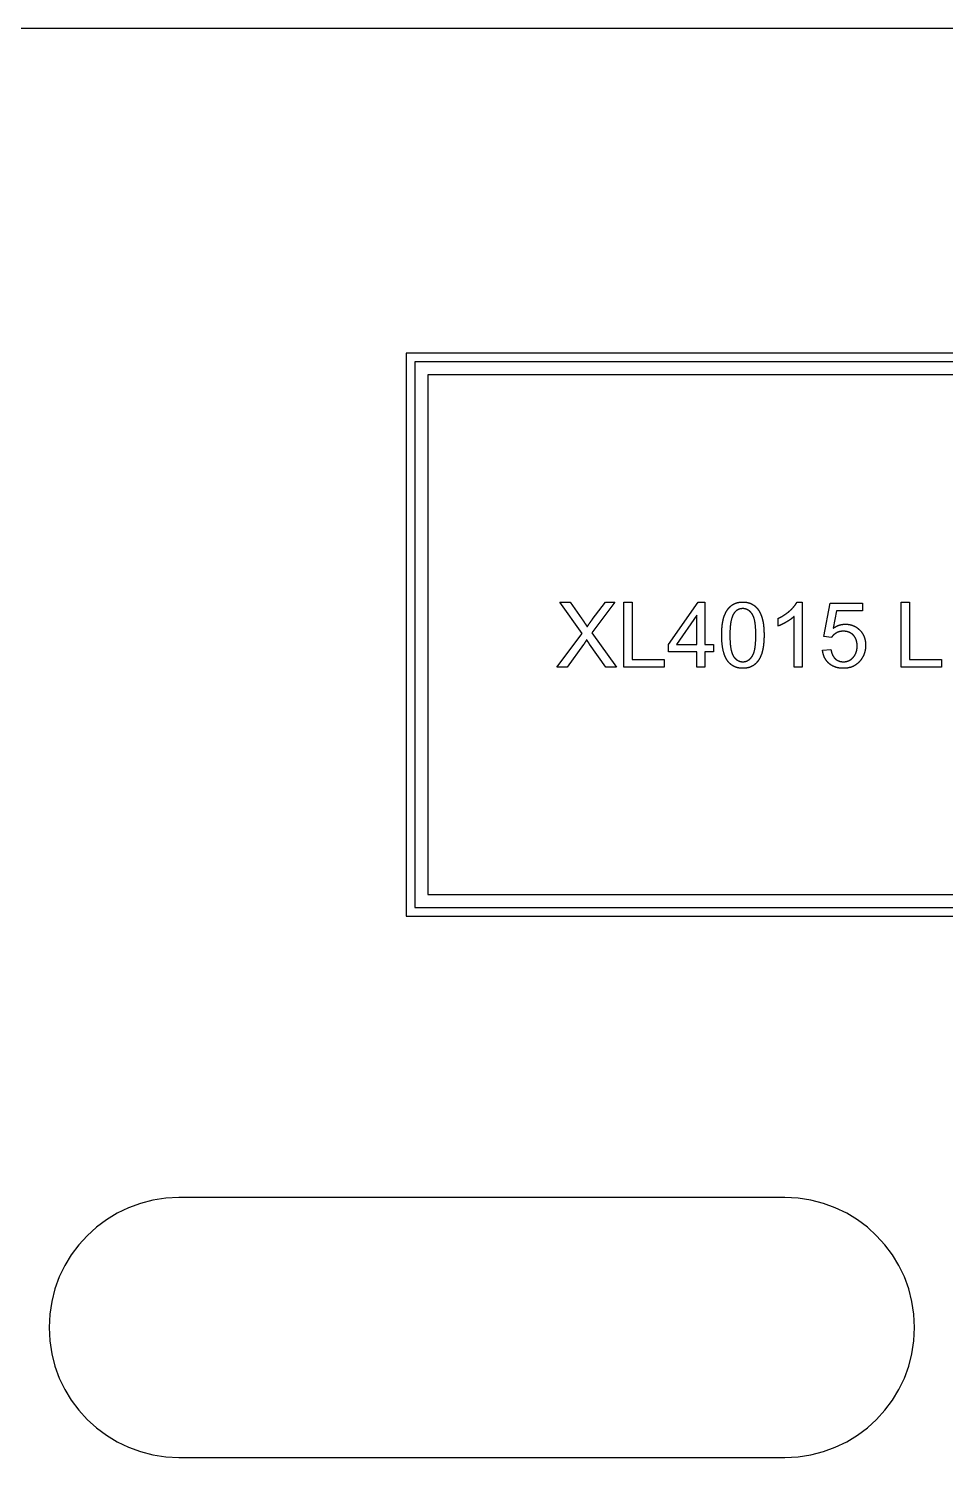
# Model space of a CAD drawing. Extents: x -140 to 139, y -60 to 60.
# Drawn here: x -10.9 to 31.4, y -6 to 60 of the extents above; entities that cross this region are included whole.
import ezdxf

# ---------------------------------------------------------------- set-up
doc = ezdxf.new("R2010")
doc.units = 0
doc.layers.add('CUT', color=1, linetype='Continuous')
doc.layers.add('ENGRAVE', color=5, linetype='Continuous')

msp = doc.modelspace()

# ---------------------------------------------------------------- linework, layer by layer
at = {"layer": 'CUT', "color": 1}
msp.add_lwpolyline([(103, 60), (-128, 60)], dxfattribs=at)
msp.add_lwpolyline([(-4, 6), (-4.613, 5.969), (-5.209, 5.878), (-5.784, 5.73), (-6.335, 5.528), (-6.86, 5.276), (-7.355, 4.975), (-7.817, 4.63), (-8.243, 4.243), (-8.63, 3.817), (-8.975, 3.355), (-9.276, 2.86), (-9.528, 2.335), (-9.73, 1.784), (-9.878, 1.209), (-9.969, 0.613), (-10, 0), (-9.969, -0.613), (-9.878, -1.209), (-9.73, -1.784), (-9.528, -2.335), (-9.276, -2.86), (-8.975, -3.355), (-8.63, -3.817), (-8.243, -4.243), (-7.817, -4.63), (-7.355, -4.975), (-6.86, -5.276), (-6.335, -5.528), (-5.784, -5.73), (-5.209, -5.878), (-4.613, -5.969), (-4, -6), (24, -6), (24.613, -5.969), (25.209, -5.878), (25.784, -5.73), (26.335, -5.528), (26.86, -5.276), (27.355, -4.975), (27.817, -4.63), (28.243, -4.243), (28.63, -3.817), (28.975, -3.355), (29.276, -2.86), (29.528, -2.335), (29.73, -1.784), (29.878, -1.209), (29.969, -0.613), (30, 0), (29.969, 0.613), (29.878, 1.209), (29.73, 1.784), (29.528, 2.335), (29.276, 2.86), (28.975, 3.355), (28.63, 3.817), (28.243, 4.243), (27.817, 4.63), (27.355, 4.975), (26.86, 5.276), (26.335, 5.528), (25.784, 5.73), (25.209, 5.878), (24.613, 5.969), (24, 6), (-4, 6)], close=True, dxfattribs=at)
at = {"layer": 'ENGRAVE', "color": 5}
for points in [[(57.5, 45), (6.5, 45), (6.5, 19), (57.5, 19), (57.5, 45)], [(57.1, 44.6), (6.9, 44.6), (6.9, 19.4), (57.1, 19.4), (57.1, 44.6)]]:
    msp.add_lwpolyline(points, close=True, dxfattribs=at)
for points in [[(56.5, 44), (7.5, 44)], [(7.5, 44), (7.5, 20)], [(14.631, 32.063), (13.608, 33.5)], [(13.608, 33.5), (14.081, 33.5)], [(14.081, 33.5), (14.625, 32.731)], [(16.139, 33.5), (15.086, 32.086)], [(15.104, 32.704), (15.708, 33.5)], [(15.708, 33.5), (16.139, 33.5)], [(16.555, 30.5), (16.555, 33.5)], [(16.555, 33.5), (16.952, 33.5)], [(16.952, 33.5), (16.952, 30.854)], [(18.632, 31.556), (20.001, 33.5)], [(20.001, 33.5), (20.302, 33.5)], [(20.302, 33.5), (20.302, 31.556)], [(21.192, 32.835), (21.196, 32.846), (21.2, 32.857), (21.204, 32.868), (21.208, 32.879), (21.212, 32.89), (21.216, 32.901), (21.22, 32.911), (21.225, 32.922), (21.229, 32.933), (21.233, 32.943), (21.238, 32.953), (21.242, 32.963), (21.247, 32.974), (21.252, 32.984), (21.256, 32.994), (21.261, 33.003), (21.266, 33.013), (21.271, 33.023), (21.276, 33.032), (21.281, 33.042), (21.286, 33.051), (21.291, 33.061), (21.296, 33.07), (21.302, 33.079), (21.307, 33.088), (21.312, 33.097), (21.318, 33.106), (21.323, 33.115), (21.329, 33.124), (21.335, 33.133), (21.341, 33.141), (21.346, 33.149), (21.351, 33.156), (21.356, 33.163), (21.361, 33.169), (21.365, 33.176), (21.37, 33.182), (21.375, 33.189), (21.38, 33.195), (21.385, 33.202), (21.39, 33.208), (21.395, 33.214), (21.4, 33.22), (21.405, 33.226), (21.411, 33.232), (21.416, 33.238), (21.421, 33.244), (21.427, 33.25), (21.432, 33.256), (21.437, 33.262), (21.443, 33.267), (21.448, 33.273), (21.454, 33.279), (21.459, 33.284), (21.465, 33.29), (21.471, 33.295), (21.476, 33.3), (21.482, 33.306), (21.488, 33.311), (21.494, 33.316), (21.5, 33.321), (21.506, 33.326), (21.511, 33.331), (21.517, 33.336)], [(21.517, 33.336), (21.524, 33.341), (21.53, 33.346), (21.536, 33.351), (21.543, 33.356), (21.549, 33.361), (21.556, 33.365), (21.562, 33.37), (21.569, 33.374), (21.575, 33.379), (21.582, 33.383), (21.589, 33.388), (21.596, 33.392), (21.602, 33.396), (21.609, 33.4), (21.616, 33.404), (21.623, 33.408), (21.63, 33.412), (21.637, 33.416), (21.644, 33.419), (21.651, 33.423), (21.659, 33.427), (21.666, 33.43), (21.673, 33.433), (21.68, 33.437), (21.688, 33.44), (21.695, 33.443), (21.703, 33.446), (21.71, 33.45), (21.717, 33.452), (21.725, 33.455), (21.732, 33.458), (21.741, 33.461), (21.749, 33.464), (21.758, 33.467), (21.768, 33.47), (21.777, 33.473), (21.787, 33.476), (21.796, 33.478), (21.805, 33.481), (21.815, 33.483), (21.824, 33.486), (21.834, 33.488), (21.844, 33.49), (21.853, 33.492), (21.863, 33.494), (21.873, 33.496), (21.883, 33.498), (21.893, 33.499), (21.903, 33.501), (21.913, 33.502), (21.923, 33.504), (21.934, 33.505), (21.944, 33.506), (21.954, 33.507), (21.965, 33.508), (21.975, 33.509), (21.986, 33.51), (21.997, 33.51), (22.007, 33.511), (22.018, 33.511), (22.029, 33.512), (22.04, 33.512), (22.051, 33.512), (22.062, 33.512)], [(22.058, 33.207), (22.05, 33.207), (22.042, 33.207), (22.035, 33.207), (22.027, 33.207), (22.019, 33.206), (22.012, 33.206), (22.004, 33.205), (21.997, 33.204), (21.989, 33.203), (21.982, 33.202), (21.975, 33.201), (21.968, 33.2), (21.96, 33.199), (21.953, 33.197), (21.946, 33.196), (21.939, 33.194), (21.932, 33.193), (21.925, 33.191), (21.918, 33.189), (21.911, 33.187), (21.905, 33.185), (21.898, 33.183), (21.891, 33.181), (21.885, 33.178), (21.878, 33.176), (21.871, 33.173), (21.865, 33.17), (21.858, 33.168), (21.852, 33.165), (21.846, 33.162), (21.839, 33.159), (21.833, 33.156), (21.827, 33.152), (21.82, 33.149), (21.814, 33.145), (21.808, 33.141), (21.801, 33.137), (21.795, 33.133), (21.789, 33.129), (21.783, 33.125), (21.777, 33.121), (21.771, 33.117), (21.765, 33.112), (21.759, 33.107), (21.753, 33.103), (21.748, 33.098), (21.742, 33.093), (21.736, 33.088), (21.731, 33.083), (21.725, 33.078), (21.719, 33.072), (21.714, 33.067), (21.709, 33.061), (21.703, 33.055), (21.698, 33.05), (21.693, 33.044), (21.687, 33.038), (21.682, 33.032), (21.677, 33.025), (21.672, 33.019), (21.667, 33.012), (21.662, 33.006), (21.657, 32.999), (21.652, 32.992)], [(22.487, 32.964), (22.482, 32.972), (22.476, 32.98), (22.47, 32.988), (22.464, 32.995), (22.458, 33.003), (22.452, 33.01), (22.446, 33.018), (22.44, 33.025), (22.434, 33.032), (22.427, 33.039), (22.421, 33.045), (22.415, 33.052), (22.408, 33.058), (22.402, 33.065), (22.396, 33.071), (22.389, 33.077), (22.382, 33.083), (22.376, 33.089), (22.369, 33.094), (22.363, 33.1), (22.356, 33.105), (22.349, 33.11), (22.342, 33.115), (22.335, 33.12), (22.328, 33.125), (22.321, 33.13), (22.314, 33.134), (22.307, 33.139), (22.3, 33.143), (22.293, 33.147), (22.285, 33.151), (22.278, 33.155), (22.272, 33.158), (22.265, 33.161), (22.259, 33.164), (22.253, 33.167), (22.246, 33.17), (22.24, 33.173), (22.233, 33.175), (22.227, 33.178), (22.22, 33.18), (22.213, 33.183), (22.207, 33.185), (22.2, 33.187), (22.193, 33.189), (22.186, 33.191), (22.179, 33.193), (22.173, 33.194), (22.166, 33.196), (22.159, 33.197), (22.152, 33.199), (22.145, 33.2), (22.138, 33.201), (22.131, 33.202), (22.123, 33.203), (22.116, 33.204), (22.109, 33.205), (22.102, 33.206), (22.095, 33.206), (22.087, 33.207), (22.08, 33.207), (22.072, 33.207), (22.065, 33.207), (22.058, 33.207)], [(22.062, 33.512), (22.07, 33.512), (22.078, 33.512), (22.086, 33.512), (22.094, 33.512), (22.102, 33.512), (22.11, 33.511), (22.118, 33.511), (22.126, 33.51), (22.134, 33.51), (22.141, 33.509), (22.149, 33.509), (22.157, 33.508), (22.165, 33.508), (22.172, 33.507), (22.18, 33.506), (22.187, 33.505), (22.195, 33.504), (22.203, 33.503), (22.21, 33.502), (22.218, 33.501), (22.225, 33.5), (22.232, 33.499), (22.24, 33.498), (22.247, 33.496), (22.254, 33.495), (22.262, 33.493), (22.269, 33.492), (22.276, 33.49), (22.283, 33.489), (22.291, 33.487), (22.298, 33.485), (22.305, 33.484), (22.311, 33.482), (22.317, 33.481), (22.323, 33.479), (22.329, 33.477), (22.334, 33.476), (22.34, 33.474), (22.346, 33.472), (22.352, 33.47), (22.358, 33.468), (22.364, 33.466), (22.37, 33.465), (22.375, 33.463), (22.381, 33.461), (22.387, 33.458), (22.392, 33.456), (22.398, 33.454), (22.404, 33.452), (22.409, 33.45), (22.415, 33.447), (22.421, 33.445), (22.426, 33.443), (22.432, 33.44), (22.437, 33.438), (22.443, 33.435), (22.448, 33.433), (22.453, 33.43), (22.459, 33.428), (22.464, 33.425), (22.469, 33.422), (22.475, 33.42), (22.48, 33.417), (22.485, 33.414)], [(22.485, 33.414), (22.491, 33.411), (22.496, 33.408), (22.502, 33.405), (22.507, 33.402), (22.513, 33.399), (22.518, 33.396), (22.523, 33.393), (22.529, 33.389), (22.534, 33.386), (22.539, 33.383), (22.544, 33.38), (22.549, 33.376), (22.555, 33.373), (22.56, 33.369), (22.565, 33.366), (22.57, 33.362), (22.575, 33.359), (22.58, 33.355), (22.585, 33.351), (22.59, 33.348), (22.595, 33.344), (22.6, 33.34), (22.604, 33.336), (22.609, 33.333), (22.614, 33.329), (22.619, 33.325), (22.624, 33.321), (22.628, 33.317), (22.633, 33.313), (22.638, 33.309), (22.642, 33.304), (22.647, 33.3), (22.652, 33.296), (22.657, 33.291), (22.661, 33.287), (22.666, 33.282), (22.671, 33.277), (22.676, 33.273), (22.68, 33.268), (22.685, 33.263), (22.689, 33.258), (22.694, 33.253), (22.699, 33.248), (22.703, 33.243), (22.708, 33.238), (22.712, 33.233), (22.716, 33.228), (22.721, 33.223), (22.725, 33.218), (22.729, 33.212), (22.734, 33.207), (22.738, 33.202), (22.742, 33.196), (22.746, 33.191), (22.75, 33.185), (22.755, 33.18), (22.759, 33.174), (22.763, 33.168), (22.767, 33.163), (22.771, 33.157), (22.775, 33.151), (22.778, 33.145), (22.782, 33.14), (22.786, 33.134)], [(22.786, 33.134), (22.789, 33.129), (22.793, 33.124), (22.796, 33.118), (22.799, 33.113), (22.802, 33.108), (22.806, 33.103), (22.809, 33.098), (22.812, 33.092), (22.815, 33.087), (22.818, 33.082), (22.821, 33.076), (22.824, 33.071), (22.827, 33.065), (22.83, 33.06), (22.833, 33.054), (22.836, 33.049), (22.839, 33.043), (22.842, 33.038), (22.845, 33.032), (22.848, 33.026), (22.851, 33.021), (22.854, 33.015), (22.857, 33.009), (22.859, 33.003), (22.862, 32.998), (22.865, 32.992), (22.868, 32.986), (22.871, 32.98), (22.873, 32.974), (22.876, 32.968), (22.879, 32.962), (22.881, 32.956), (22.885, 32.949), (22.888, 32.941), (22.891, 32.933), (22.895, 32.925), (22.898, 32.917), (22.901, 32.909), (22.904, 32.901), (22.907, 32.894), (22.91, 32.886), (22.913, 32.878), (22.916, 32.869), (22.919, 32.861), (22.922, 32.853), (22.925, 32.845), (22.928, 32.836), (22.931, 32.828), (22.934, 32.82), (22.936, 32.811), (22.939, 32.803), (22.942, 32.794), (22.945, 32.786), (22.947, 32.777), (22.95, 32.768), (22.953, 32.759), (22.955, 32.751), (22.958, 32.742), (22.96, 32.733), (22.963, 32.724), (22.965, 32.715), (22.968, 32.706), (22.97, 32.697), (22.972, 32.688)], [(23.697, 32.759), (23.707, 32.764), (23.717, 32.769), (23.727, 32.774), (23.737, 32.779), (23.747, 32.783), (23.757, 32.788), (23.767, 32.793), (23.776, 32.798), (23.786, 32.803), (23.796, 32.808), (23.806, 32.814), (23.815, 32.819), (23.825, 32.824), (23.834, 32.829), (23.844, 32.834), (23.853, 32.84), (23.863, 32.845), (23.872, 32.85), (23.882, 32.856), (23.891, 32.861), (23.9, 32.866), (23.909, 32.872), (23.919, 32.877), (23.928, 32.883), (23.937, 32.888), (23.946, 32.894), (23.955, 32.9), (23.964, 32.905), (23.973, 32.911), (23.982, 32.917), (23.991, 32.923), (23.999, 32.928), (24.008, 32.934), (24.015, 32.939), (24.023, 32.944), (24.031, 32.95), (24.039, 32.955), (24.046, 32.96), (24.054, 32.966), (24.062, 32.971), (24.07, 32.977), (24.077, 32.983), (24.085, 32.988), (24.093, 32.994), (24.1, 32.999), (24.108, 33.005), (24.115, 33.011), (24.123, 33.016), (24.13, 33.022), (24.137, 33.028), (24.145, 33.034), (24.152, 33.039), (24.159, 33.045), (24.167, 33.051), (24.174, 33.057), (24.181, 33.063), (24.188, 33.069), (24.195, 33.075), (24.202, 33.081), (24.209, 33.087), (24.216, 33.093), (24.223, 33.099), (24.23, 33.105), (24.237, 33.111)], [(24.237, 33.111), (24.245, 33.119), (24.254, 33.126), (24.262, 33.134), (24.27, 33.142), (24.278, 33.149), (24.286, 33.157), (24.294, 33.164), (24.302, 33.172), (24.31, 33.179), (24.318, 33.187), (24.325, 33.194), (24.333, 33.202), (24.34, 33.209), (24.347, 33.217), (24.354, 33.224), (24.361, 33.232), (24.368, 33.239), (24.375, 33.247), (24.382, 33.254), (24.389, 33.262), (24.396, 33.269), (24.402, 33.276), (24.409, 33.284), (24.415, 33.291), (24.421, 33.299), (24.427, 33.306), (24.433, 33.313), (24.439, 33.321), (24.446, 33.329), (24.452, 33.336), (24.457, 33.344), (24.462, 33.35), (24.467, 33.356), (24.471, 33.361), (24.474, 33.366), (24.478, 33.371), (24.481, 33.376), (24.485, 33.381), (24.489, 33.386), (24.492, 33.391), (24.496, 33.396), (24.499, 33.401), (24.503, 33.406), (24.506, 33.411), (24.509, 33.417), (24.513, 33.422), (24.516, 33.427), (24.519, 33.432), (24.522, 33.437), (24.525, 33.442), (24.529, 33.447), (24.532, 33.452), (24.535, 33.457), (24.537, 33.462), (24.54, 33.467), (24.543, 33.472), (24.546, 33.477), (24.549, 33.482), (24.552, 33.487), (24.554, 33.492), (24.557, 33.497), (24.559, 33.502), (24.562, 33.507), (24.564, 33.512)], [(24.564, 33.512), (24.802, 33.512)], [(24.802, 33.512), (24.802, 30.5)], [(25.811, 31.918), (26.101, 33.459)], [(26.101, 33.459), (27.593, 33.459)], [(26.396, 33.107), (26.234, 32.301)], [(27.593, 33.107), (26.396, 33.107)], [(27.593, 33.459), (27.593, 33.107)], [(29.373, 30.5), (29.373, 33.5)], [(29.373, 33.5), (29.77, 33.5)], [(29.77, 33.5), (29.77, 30.854)], [(14.625, 32.731), (14.632, 32.721), (14.639, 32.711), (14.646, 32.701), (14.653, 32.691), (14.659, 32.682), (14.666, 32.673), (14.673, 32.663), (14.679, 32.654), (14.685, 32.645), (14.692, 32.636), (14.698, 32.627), (14.704, 32.618), (14.71, 32.609), (14.716, 32.6), (14.722, 32.592), (14.727, 32.583), (14.733, 32.575), (14.739, 32.567), (14.744, 32.559), (14.749, 32.55), (14.755, 32.542), (14.76, 32.534), (14.765, 32.527), (14.77, 32.519), (14.775, 32.512), (14.78, 32.504), (14.785, 32.497), (14.79, 32.489), (14.795, 32.481), (14.8, 32.474), (14.804, 32.467), (14.808, 32.461), (14.811, 32.456), (14.813, 32.453), (14.815, 32.45), (14.816, 32.447), (14.818, 32.444), (14.82, 32.441), (14.822, 32.437), (14.825, 32.434), (14.827, 32.43), (14.829, 32.427), (14.831, 32.424), (14.832, 32.421), (14.834, 32.418), (14.836, 32.415), (14.838, 32.412), (14.84, 32.408), (14.842, 32.405), (14.844, 32.402), (14.845, 32.399), (14.847, 32.396), (14.849, 32.393), (14.851, 32.39), (14.852, 32.387), (14.854, 32.385), (14.856, 32.382), (14.857, 32.379), (14.859, 32.376), (14.86, 32.373), (14.862, 32.37), (14.864, 32.368), (14.865, 32.365), (14.867, 32.362)], [(14.867, 32.362), (14.87, 32.367), (14.872, 32.372), (14.875, 32.376), (14.878, 32.381), (14.881, 32.386), (14.884, 32.391), (14.887, 32.395), (14.89, 32.4), (14.893, 32.405), (14.896, 32.41), (14.899, 32.414), (14.902, 32.419), (14.905, 32.424), (14.909, 32.429), (14.912, 32.434), (14.915, 32.438), (14.918, 32.443), (14.921, 32.448), (14.924, 32.453), (14.927, 32.458), (14.931, 32.463), (14.934, 32.467), (14.937, 32.472), (14.94, 32.477), (14.944, 32.482), (14.947, 32.487), (14.95, 32.492), (14.953, 32.497), (14.957, 32.501), (14.96, 32.506), (14.963, 32.511), (14.967, 32.516), (14.971, 32.522), (14.975, 32.527), (14.979, 32.533), (14.983, 32.539), (14.987, 32.545), (14.991, 32.551), (14.995, 32.557), (14.999, 32.562), (15.003, 32.568), (15.007, 32.574), (15.012, 32.58), (15.016, 32.586), (15.02, 32.591), (15.024, 32.597), (15.028, 32.603), (15.033, 32.609), (15.037, 32.615), (15.041, 32.621), (15.046, 32.627), (15.05, 32.633), (15.054, 32.638), (15.059, 32.644), (15.063, 32.65), (15.068, 32.656), (15.072, 32.662), (15.077, 32.668), (15.081, 32.674), (15.086, 32.68), (15.09, 32.686), (15.095, 32.692), (15.099, 32.698), (15.104, 32.704)], [(19.933, 32.909), (18.994, 31.556)], [(19.933, 31.556), (19.933, 32.909)], [(21.084, 31.98), (21.084, 32), (21.084, 32.02), (21.084, 32.04), (21.084, 32.059), (21.085, 32.079), (21.085, 32.098), (21.085, 32.118), (21.086, 32.137), (21.087, 32.156), (21.087, 32.175), (21.088, 32.193), (21.089, 32.212), (21.09, 32.23), (21.091, 32.248), (21.092, 32.266), (21.094, 32.284), (21.095, 32.302), (21.096, 32.32), (21.098, 32.337), (21.099, 32.355), (21.101, 32.372), (21.103, 32.389), (21.104, 32.406), (21.106, 32.422), (21.108, 32.439), (21.11, 32.455), (21.112, 32.471), (21.114, 32.488), (21.117, 32.504), (21.119, 32.521), (21.122, 32.537), (21.124, 32.55), (21.126, 32.562), (21.127, 32.572), (21.129, 32.581), (21.131, 32.59), (21.132, 32.599), (21.134, 32.608), (21.136, 32.618), (21.138, 32.628), (21.14, 32.637), (21.142, 32.646), (21.144, 32.656), (21.146, 32.665), (21.148, 32.674), (21.15, 32.683), (21.152, 32.692), (21.154, 32.701), (21.156, 32.71), (21.158, 32.718), (21.16, 32.727), (21.163, 32.736), (21.165, 32.744), (21.167, 32.753), (21.169, 32.761), (21.172, 32.77), (21.174, 32.778), (21.177, 32.786), (21.179, 32.795), (21.182, 32.803), (21.184, 32.811), (21.187, 32.819), (21.189, 32.827), (21.192, 32.835)], [(21.652, 32.992), (21.649, 32.987), (21.645, 32.982), (21.642, 32.976), (21.638, 32.97), (21.634, 32.965), (21.631, 32.959), (21.627, 32.953), (21.624, 32.947), (21.621, 32.941), (21.617, 32.935), (21.614, 32.929), (21.611, 32.922), (21.607, 32.916), (21.604, 32.909), (21.601, 32.903), (21.598, 32.896), (21.595, 32.889), (21.592, 32.882), (21.589, 32.875), (21.586, 32.868), (21.583, 32.861), (21.58, 32.854), (21.577, 32.847), (21.574, 32.839), (21.571, 32.831), (21.568, 32.823), (21.565, 32.816), (21.563, 32.809), (21.561, 32.803), (21.559, 32.796), (21.556, 32.788), (21.552, 32.777), (21.548, 32.761), (21.543, 32.743), (21.537, 32.722), (21.531, 32.701), (21.526, 32.681), (21.521, 32.66), (21.517, 32.64), (21.513, 32.619), (21.509, 32.597), (21.505, 32.575), (21.501, 32.553), (21.497, 32.529), (21.494, 32.506), (21.491, 32.482), (21.488, 32.458), (21.485, 32.433), (21.482, 32.408), (21.479, 32.383), (21.477, 32.357), (21.475, 32.33), (21.473, 32.303), (21.471, 32.276), (21.469, 32.248), (21.468, 32.22), (21.466, 32.192), (21.465, 32.163), (21.464, 32.133), (21.464, 32.103), (21.463, 32.073), (21.463, 32.042), (21.462, 32.011), (21.462, 31.98)], [(22.661, 31.98), (22.661, 32.012), (22.661, 32.044), (22.66, 32.076), (22.66, 32.108), (22.659, 32.138), (22.658, 32.169), (22.657, 32.198), (22.656, 32.228), (22.654, 32.256), (22.653, 32.285), (22.651, 32.312), (22.649, 32.34), (22.647, 32.367), (22.644, 32.393), (22.642, 32.419), (22.639, 32.444), (22.636, 32.469), (22.633, 32.493), (22.63, 32.517), (22.627, 32.541), (22.623, 32.564), (22.62, 32.586), (22.616, 32.608), (22.612, 32.629), (22.608, 32.65), (22.603, 32.67), (22.599, 32.69), (22.594, 32.71), (22.588, 32.73), (22.583, 32.75), (22.577, 32.768), (22.573, 32.783), (22.57, 32.793), (22.568, 32.8), (22.566, 32.805), (22.564, 32.81), (22.562, 32.815), (22.559, 32.822), (22.557, 32.829), (22.554, 32.836), (22.552, 32.842), (22.549, 32.848), (22.547, 32.854), (22.544, 32.86), (22.542, 32.866), (22.539, 32.872), (22.537, 32.878), (22.534, 32.883), (22.531, 32.889), (22.528, 32.895), (22.526, 32.9), (22.523, 32.906), (22.52, 32.911), (22.517, 32.916), (22.514, 32.921), (22.512, 32.926), (22.509, 32.931), (22.506, 32.936), (22.503, 32.941), (22.5, 32.946), (22.497, 32.95), (22.494, 32.955), (22.49, 32.959), (22.487, 32.964)], [(22.972, 32.688), (22.974, 32.681), (22.976, 32.675), (22.977, 32.669), (22.979, 32.662), (22.98, 32.656), (22.982, 32.65), (22.983, 32.643), (22.985, 32.637), (22.986, 32.63), (22.987, 32.623), (22.989, 32.617), (22.99, 32.61), (22.991, 32.603), (22.993, 32.596), (22.994, 32.589), (22.995, 32.582), (22.997, 32.575), (22.998, 32.568), (22.999, 32.561), (23, 32.554), (23.002, 32.547), (23.003, 32.539), (23.004, 32.532), (23.005, 32.525), (23.006, 32.517), (23.007, 32.509), (23.009, 32.502), (23.01, 32.494), (23.011, 32.488), (23.012, 32.481), (23.013, 32.473), (23.014, 32.464), (23.015, 32.452), (23.017, 32.439), (23.018, 32.425), (23.02, 32.411), (23.021, 32.397), (23.023, 32.383), (23.024, 32.37), (23.025, 32.356), (23.026, 32.342), (23.028, 32.328), (23.029, 32.313), (23.03, 32.299), (23.031, 32.284), (23.032, 32.269), (23.033, 32.254), (23.033, 32.239), (23.034, 32.224), (23.035, 32.209), (23.036, 32.193), (23.036, 32.178), (23.037, 32.162), (23.037, 32.146), (23.038, 32.13), (23.038, 32.114), (23.039, 32.098), (23.039, 32.081), (23.039, 32.065), (23.039, 32.048), (23.04, 32.031), (23.04, 32.014), (23.04, 31.997), (23.04, 31.98)], [(23.697, 32.403), (23.697, 32.759)], [(24.084, 32.593), (24.076, 32.589), (24.068, 32.584), (24.06, 32.58), (24.053, 32.575), (24.045, 32.571), (24.038, 32.567), (24.03, 32.562), (24.023, 32.558), (24.015, 32.554), (24.008, 32.55), (24, 32.546), (23.993, 32.542), (23.985, 32.537), (23.978, 32.533), (23.971, 32.529), (23.963, 32.526), (23.956, 32.522), (23.949, 32.518), (23.941, 32.514), (23.934, 32.51), (23.927, 32.507), (23.92, 32.503), (23.913, 32.499), (23.906, 32.496), (23.899, 32.492), (23.892, 32.489), (23.885, 32.485), (23.878, 32.482), (23.87, 32.478), (23.863, 32.475), (23.856, 32.471), (23.85, 32.468), (23.844, 32.466), (23.839, 32.463), (23.835, 32.461), (23.83, 32.459), (23.825, 32.457), (23.82, 32.454), (23.815, 32.452), (23.81, 32.45), (23.805, 32.448), (23.8, 32.445), (23.796, 32.443), (23.791, 32.441), (23.786, 32.439), (23.781, 32.437), (23.776, 32.435), (23.772, 32.433), (23.767, 32.431), (23.762, 32.429), (23.757, 32.427), (23.752, 32.425), (23.748, 32.423), (23.743, 32.421), (23.738, 32.419), (23.734, 32.417), (23.729, 32.415), (23.724, 32.414), (23.72, 32.412), (23.715, 32.41), (23.711, 32.408), (23.706, 32.407), (23.701, 32.405), (23.697, 32.403)], [(24.433, 32.847), (24.43, 32.844), (24.426, 32.841), (24.423, 32.837), (24.419, 32.834), (24.416, 32.83), (24.412, 32.827), (24.408, 32.824), (24.404, 32.82), (24.401, 32.817), (24.397, 32.814), (24.393, 32.81), (24.389, 32.807), (24.385, 32.804), (24.381, 32.8), (24.378, 32.797), (24.374, 32.794), (24.37, 32.79), (24.366, 32.787), (24.361, 32.784), (24.357, 32.78), (24.353, 32.777), (24.349, 32.774), (24.345, 32.77), (24.341, 32.767), (24.336, 32.763), (24.332, 32.76), (24.328, 32.757), (24.324, 32.753), (24.32, 32.75), (24.315, 32.747), (24.311, 32.744), (24.306, 32.74), (24.301, 32.736), (24.294, 32.731), (24.288, 32.726), (24.281, 32.722), (24.275, 32.717), (24.269, 32.712), (24.262, 32.708), (24.256, 32.703), (24.249, 32.699), (24.243, 32.694), (24.236, 32.69), (24.229, 32.685), (24.222, 32.68), (24.216, 32.676), (24.209, 32.671), (24.202, 32.667), (24.195, 32.662), (24.188, 32.658), (24.181, 32.653), (24.174, 32.648), (24.166, 32.644), (24.159, 32.639), (24.152, 32.635), (24.144, 32.63), (24.137, 32.626), (24.13, 32.621), (24.122, 32.616), (24.114, 32.612), (24.107, 32.607), (24.099, 32.603), (24.091, 32.598), (24.084, 32.593)], [(24.433, 30.5), (24.433, 32.847)], [(26.234, 32.301), (26.243, 32.307), (26.252, 32.313), (26.261, 32.319), (26.27, 32.325), (26.279, 32.331), (26.288, 32.336), (26.297, 32.342), (26.306, 32.347), (26.315, 32.352), (26.324, 32.358), (26.333, 32.363), (26.342, 32.368), (26.351, 32.373), (26.36, 32.377), (26.369, 32.382), (26.378, 32.387), (26.387, 32.391), (26.396, 32.396), (26.406, 32.4), (26.415, 32.404), (26.424, 32.408), (26.433, 32.412), (26.442, 32.416), (26.452, 32.42), (26.461, 32.424), (26.47, 32.427), (26.479, 32.431), (26.489, 32.434), (26.498, 32.438), (26.507, 32.441), (26.517, 32.444), (26.526, 32.447), (26.535, 32.449), (26.543, 32.452), (26.551, 32.454), (26.56, 32.457), (26.568, 32.459), (26.576, 32.461), (26.585, 32.463), (26.594, 32.465), (26.602, 32.467), (26.611, 32.469), (26.619, 32.471), (26.628, 32.473), (26.636, 32.474), (26.645, 32.476), (26.653, 32.477), (26.662, 32.479), (26.671, 32.48), (26.679, 32.481), (26.688, 32.482), (26.697, 32.483), (26.705, 32.484), (26.714, 32.485), (26.723, 32.486), (26.731, 32.486), (26.74, 32.487), (26.749, 32.488), (26.757, 32.488), (26.766, 32.488), (26.775, 32.489), (26.784, 32.489), (26.792, 32.489), (26.801, 32.489)], [(26.801, 32.489), (26.814, 32.489), (26.826, 32.489), (26.838, 32.488), (26.85, 32.488), (26.863, 32.487), (26.875, 32.487), (26.887, 32.486), (26.899, 32.485), (26.911, 32.484), (26.922, 32.482), (26.934, 32.481), (26.946, 32.479), (26.958, 32.478), (26.969, 32.476), (26.981, 32.474), (26.992, 32.472), (27.004, 32.469), (27.015, 32.467), (27.026, 32.465), (27.037, 32.462), (27.049, 32.459), (27.06, 32.456), (27.071, 32.453), (27.082, 32.45), (27.093, 32.447), (27.103, 32.443), (27.114, 32.439), (27.125, 32.436), (27.136, 32.432), (27.146, 32.428), (27.157, 32.424), (27.167, 32.419), (27.178, 32.415), (27.188, 32.411), (27.198, 32.406), (27.208, 32.401), (27.218, 32.397), (27.228, 32.392), (27.237, 32.386), (27.247, 32.381), (27.257, 32.376), (27.267, 32.37), (27.276, 32.365), (27.286, 32.359), (27.295, 32.353), (27.305, 32.347), (27.314, 32.341), (27.323, 32.335), (27.333, 32.328), (27.342, 32.322), (27.351, 32.315), (27.36, 32.308), (27.369, 32.301), (27.378, 32.294), (27.387, 32.287), (27.396, 32.28), (27.404, 32.273), (27.413, 32.265), (27.422, 32.257), (27.43, 32.249), (27.439, 32.241), (27.447, 32.233), (27.456, 32.225), (27.464, 32.217)], [(13.471, 30.5), (14.631, 32.063)], [(14.844, 31.771), (14.84, 31.764), (14.835, 31.756), (14.831, 31.749), (14.827, 31.742), (14.822, 31.735), (14.818, 31.728), (14.814, 31.722), (14.81, 31.715), (14.806, 31.709), (14.802, 31.702), (14.798, 31.696), (14.794, 31.69), (14.79, 31.684), (14.787, 31.678), (14.783, 31.672), (14.779, 31.666), (14.776, 31.661), (14.772, 31.655), (14.769, 31.65), (14.766, 31.644), (14.762, 31.639), (14.759, 31.634), (14.756, 31.629), (14.753, 31.624), (14.75, 31.619), (14.747, 31.615), (14.744, 31.61), (14.741, 31.605), (14.737, 31.6), (14.734, 31.596), (14.732, 31.592), (14.73, 31.588), (14.728, 31.586), (14.727, 31.584), (14.726, 31.583), (14.725, 31.582), (14.725, 31.581), (14.724, 31.579), (14.723, 31.578), (14.722, 31.576), (14.721, 31.575), (14.72, 31.573), (14.719, 31.572), (14.718, 31.57), (14.717, 31.569), (14.716, 31.568), (14.715, 31.566), (14.714, 31.565), (14.713, 31.564), (14.712, 31.562), (14.711, 31.561), (14.711, 31.56), (14.71, 31.559), (14.709, 31.557), (14.708, 31.556), (14.707, 31.555), (14.706, 31.554), (14.706, 31.552), (14.705, 31.551), (14.704, 31.55), (14.703, 31.549), (14.702, 31.548), (14.702, 31.547), (14.701, 31.546)], [(14.975, 31.57), (14.973, 31.573), (14.971, 31.576), (14.97, 31.578), (14.968, 31.581), (14.966, 31.584), (14.964, 31.587), (14.962, 31.589), (14.96, 31.592), (14.958, 31.595), (14.957, 31.597), (14.955, 31.6), (14.953, 31.603), (14.951, 31.606), (14.949, 31.609), (14.947, 31.611), (14.945, 31.614), (14.943, 31.617), (14.942, 31.62), (14.94, 31.623), (14.938, 31.625), (14.936, 31.628), (14.934, 31.631), (14.932, 31.634), (14.93, 31.637), (14.928, 31.64), (14.926, 31.642), (14.924, 31.645), (14.923, 31.648), (14.921, 31.651), (14.919, 31.654), (14.917, 31.657), (14.915, 31.66), (14.913, 31.663), (14.911, 31.666), (14.908, 31.67), (14.906, 31.673), (14.904, 31.677), (14.902, 31.68), (14.9, 31.683), (14.897, 31.687), (14.895, 31.69), (14.893, 31.693), (14.891, 31.697), (14.889, 31.7), (14.886, 31.704), (14.884, 31.707), (14.882, 31.711), (14.88, 31.714), (14.878, 31.718), (14.875, 31.721), (14.873, 31.725), (14.871, 31.728), (14.869, 31.732), (14.867, 31.735), (14.864, 31.739), (14.862, 31.742), (14.86, 31.746), (14.858, 31.749), (14.855, 31.753), (14.853, 31.756), (14.851, 31.76), (14.849, 31.764), (14.846, 31.767), (14.844, 31.771)], [(15.086, 32.086), (16.221, 30.5)], [(21.38, 30.76), (21.374, 30.768), (21.367, 30.777), (21.361, 30.786), (21.354, 30.795), (21.348, 30.804), (21.341, 30.813), (21.335, 30.822), (21.329, 30.831), (21.323, 30.841), (21.317, 30.85), (21.311, 30.86), (21.305, 30.87), (21.3, 30.88), (21.294, 30.89), (21.288, 30.9), (21.283, 30.91), (21.277, 30.921), (21.272, 30.932), (21.267, 30.942), (21.261, 30.953), (21.256, 30.964), (21.251, 30.975), (21.246, 30.986), (21.241, 30.997), (21.236, 31.009), (21.231, 31.021), (21.227, 31.033), (21.222, 31.044), (21.218, 31.054), (21.214, 31.064), (21.21, 31.077), (21.205, 31.092), (21.198, 31.111), (21.191, 31.133), (21.184, 31.157), (21.176, 31.182), (21.169, 31.206), (21.163, 31.23), (21.157, 31.254), (21.152, 31.278), (21.146, 31.302), (21.141, 31.328), (21.136, 31.354), (21.131, 31.38), (21.126, 31.406), (21.122, 31.433), (21.118, 31.46), (21.114, 31.488), (21.11, 31.516), (21.107, 31.544), (21.104, 31.573), (21.101, 31.602), (21.098, 31.631), (21.095, 31.661), (21.093, 31.691), (21.091, 31.722), (21.089, 31.752), (21.088, 31.784), (21.086, 31.815), (21.085, 31.848), (21.085, 31.88), (21.084, 31.913), (21.084, 31.946), (21.084, 31.98)], [(21.462, 31.98), (21.462, 31.947), (21.463, 31.915), (21.463, 31.883), (21.464, 31.852), (21.464, 31.821), (21.465, 31.791), (21.466, 31.762), (21.468, 31.732), (21.469, 31.704), (21.471, 31.675), (21.472, 31.648), (21.474, 31.62), (21.476, 31.594), (21.479, 31.567), (21.481, 31.542), (21.484, 31.516), (21.487, 31.492), (21.49, 31.467), (21.493, 31.444), (21.496, 31.42), (21.5, 31.397), (21.503, 31.375), (21.507, 31.353), (21.511, 31.332), (21.515, 31.311), (21.519, 31.291), (21.524, 31.271), (21.529, 31.251), (21.534, 31.23), (21.54, 31.21), (21.545, 31.193), (21.549, 31.178), (21.552, 31.168), (21.555, 31.161), (21.556, 31.156), (21.558, 31.151), (21.56, 31.145), (21.563, 31.138), (21.565, 31.132), (21.568, 31.125), (21.57, 31.118), (21.573, 31.112), (21.575, 31.106), (21.578, 31.1), (21.58, 31.094), (21.583, 31.088), (21.585, 31.082), (21.588, 31.076), (21.591, 31.071), (21.593, 31.065), (21.596, 31.06), (21.599, 31.054), (21.602, 31.049), (21.604, 31.044), (21.607, 31.038), (21.61, 31.033), (21.613, 31.028), (21.616, 31.023), (21.619, 31.018), (21.622, 31.014), (21.625, 31.009), (21.628, 31.004), (21.631, 31), (21.634, 30.995)], [(22.487, 30.997), (22.49, 31.002), (22.494, 31.006), (22.497, 31.011), (22.5, 31.016), (22.503, 31.021), (22.506, 31.025), (22.509, 31.03), (22.512, 31.035), (22.515, 31.041), (22.517, 31.046), (22.52, 31.051), (22.523, 31.056), (22.526, 31.062), (22.529, 31.067), (22.531, 31.073), (22.534, 31.079), (22.537, 31.085), (22.54, 31.091), (22.542, 31.096), (22.545, 31.102), (22.547, 31.108), (22.55, 31.114), (22.552, 31.121), (22.555, 31.127), (22.557, 31.134), (22.56, 31.141), (22.562, 31.148), (22.564, 31.154), (22.566, 31.158), (22.568, 31.164), (22.57, 31.171), (22.574, 31.181), (22.578, 31.195), (22.583, 31.213), (22.589, 31.233), (22.594, 31.254), (22.599, 31.274), (22.604, 31.294), (22.608, 31.314), (22.612, 31.334), (22.616, 31.355), (22.62, 31.377), (22.624, 31.4), (22.627, 31.422), (22.63, 31.446), (22.634, 31.47), (22.637, 31.494), (22.639, 31.518), (22.642, 31.544), (22.645, 31.569), (22.647, 31.595), (22.649, 31.622), (22.651, 31.649), (22.653, 31.677), (22.654, 31.705), (22.656, 31.733), (22.657, 31.762), (22.658, 31.792), (22.659, 31.822), (22.66, 31.853), (22.66, 31.884), (22.661, 31.915), (22.661, 31.947), (22.661, 31.98)], [(23.04, 31.98), (23.04, 31.96), (23.04, 31.94), (23.04, 31.92), (23.039, 31.901), (23.039, 31.881), (23.039, 31.862), (23.038, 31.843), (23.037, 31.824), (23.037, 31.805), (23.036, 31.787), (23.035, 31.768), (23.034, 31.75), (23.033, 31.732), (23.032, 31.714), (23.031, 31.696), (23.03, 31.678), (23.029, 31.661), (23.027, 31.643), (23.026, 31.626), (23.024, 31.609), (23.023, 31.591), (23.021, 31.575), (23.019, 31.558), (23.017, 31.541), (23.016, 31.525), (23.014, 31.509), (23.012, 31.493), (23.009, 31.476), (23.007, 31.46), (23.005, 31.443), (23.002, 31.428), (23, 31.414), (22.998, 31.402), (22.996, 31.392), (22.995, 31.383), (22.993, 31.374), (22.992, 31.365), (22.99, 31.356), (22.988, 31.346), (22.986, 31.336), (22.984, 31.326), (22.982, 31.317), (22.98, 31.308), (22.978, 31.299), (22.976, 31.289), (22.974, 31.28), (22.972, 31.271), (22.97, 31.262), (22.968, 31.253), (22.966, 31.244), (22.963, 31.235), (22.961, 31.227), (22.959, 31.218), (22.956, 31.209), (22.954, 31.201), (22.952, 31.192), (22.949, 31.184), (22.947, 31.175), (22.944, 31.167), (22.942, 31.159), (22.939, 31.151), (22.937, 31.142), (22.934, 31.134), (22.931, 31.126)], [(26.157, 31.873), (25.811, 31.918)], [(26.382, 32.082), (26.377, 32.079), (26.372, 32.077), (26.368, 32.074), (26.363, 32.071), (26.359, 32.069), (26.354, 32.066), (26.35, 32.063), (26.346, 32.06), (26.341, 32.058), (26.337, 32.055), (26.333, 32.052), (26.328, 32.049), (26.324, 32.046), (26.32, 32.043), (26.316, 32.04), (26.312, 32.037), (26.307, 32.034), (26.303, 32.031), (26.299, 32.028), (26.295, 32.025), (26.291, 32.022), (26.287, 32.019), (26.284, 32.016), (26.28, 32.012), (26.276, 32.009), (26.272, 32.006), (26.268, 32.003), (26.264, 31.999), (26.261, 31.996), (26.257, 31.993), (26.253, 31.989), (26.25, 31.986), (26.246, 31.983), (26.243, 31.98), (26.24, 31.976), (26.237, 31.973), (26.233, 31.97), (26.23, 31.967), (26.227, 31.963), (26.224, 31.96), (26.221, 31.957), (26.218, 31.953), (26.214, 31.95), (26.211, 31.946), (26.208, 31.943), (26.205, 31.939), (26.203, 31.936), (26.2, 31.932), (26.197, 31.929), (26.194, 31.925), (26.191, 31.922), (26.188, 31.918), (26.185, 31.915), (26.183, 31.911), (26.18, 31.907), (26.177, 31.903), (26.174, 31.9), (26.172, 31.896), (26.169, 31.892), (26.167, 31.888), (26.164, 31.885), (26.162, 31.881), (26.159, 31.877), (26.157, 31.873)], [(26.703, 32.164), (26.697, 32.164), (26.691, 32.164), (26.686, 32.164), (26.68, 32.163), (26.674, 32.163), (26.669, 32.163), (26.663, 32.163), (26.657, 32.162), (26.652, 32.162), (26.646, 32.162), (26.641, 32.161), (26.635, 32.161), (26.629, 32.16), (26.624, 32.159), (26.618, 32.159), (26.613, 32.158), (26.607, 32.157), (26.602, 32.157), (26.597, 32.156), (26.591, 32.155), (26.586, 32.154), (26.58, 32.153), (26.575, 32.152), (26.57, 32.151), (26.564, 32.15), (26.559, 32.149), (26.554, 32.148), (26.548, 32.147), (26.543, 32.146), (26.538, 32.144), (26.533, 32.143), (26.527, 32.142), (26.523, 32.14), (26.518, 32.139), (26.513, 32.138), (26.508, 32.136), (26.504, 32.135), (26.499, 32.133), (26.494, 32.132), (26.49, 32.13), (26.485, 32.129), (26.48, 32.127), (26.476, 32.125), (26.471, 32.124), (26.466, 32.122), (26.462, 32.12), (26.457, 32.118), (26.453, 32.116), (26.448, 32.115), (26.443, 32.113), (26.439, 32.111), (26.434, 32.109), (26.43, 32.107), (26.425, 32.105), (26.421, 32.103), (26.417, 32.1), (26.412, 32.098), (26.408, 32.096), (26.403, 32.094), (26.399, 32.091), (26.395, 32.089), (26.39, 32.087), (26.386, 32.084), (26.382, 32.082)], [(27.165, 31.982), (27.16, 31.987), (27.155, 31.992), (27.15, 31.997), (27.144, 32.002), (27.139, 32.007), (27.134, 32.012), (27.128, 32.017), (27.123, 32.022), (27.117, 32.026), (27.111, 32.031), (27.106, 32.036), (27.1, 32.04), (27.094, 32.044), (27.089, 32.049), (27.083, 32.053), (27.077, 32.057), (27.071, 32.061), (27.065, 32.065), (27.059, 32.069), (27.053, 32.073), (27.047, 32.076), (27.04, 32.08), (27.034, 32.084), (27.028, 32.087), (27.021, 32.091), (27.015, 32.094), (27.009, 32.097), (27.002, 32.1), (26.996, 32.103), (26.989, 32.106), (26.983, 32.109), (26.976, 32.112), (26.969, 32.115), (26.961, 32.118), (26.953, 32.122), (26.945, 32.124), (26.937, 32.127), (26.929, 32.13), (26.921, 32.132), (26.914, 32.135), (26.905, 32.137), (26.897, 32.139), (26.889, 32.142), (26.881, 32.144), (26.873, 32.146), (26.864, 32.147), (26.856, 32.149), (26.847, 32.151), (26.839, 32.152), (26.83, 32.154), (26.821, 32.155), (26.813, 32.156), (26.804, 32.158), (26.795, 32.159), (26.786, 32.16), (26.777, 32.161), (26.768, 32.161), (26.759, 32.162), (26.75, 32.162), (26.74, 32.163), (26.731, 32.163), (26.722, 32.163), (26.712, 32.164), (26.703, 32.164)], [(27.343, 31.484), (27.343, 31.495), (27.343, 31.506), (27.343, 31.517), (27.343, 31.527), (27.342, 31.538), (27.342, 31.548), (27.341, 31.559), (27.34, 31.569), (27.339, 31.579), (27.338, 31.589), (27.337, 31.599), (27.336, 31.609), (27.334, 31.619), (27.333, 31.629), (27.331, 31.639), (27.33, 31.648), (27.328, 31.658), (27.326, 31.668), (27.324, 31.677), (27.322, 31.686), (27.32, 31.696), (27.318, 31.705), (27.315, 31.714), (27.313, 31.723), (27.31, 31.732), (27.308, 31.741), (27.305, 31.749), (27.302, 31.758), (27.299, 31.767), (27.295, 31.776), (27.292, 31.784), (27.289, 31.792), (27.286, 31.799), (27.283, 31.806), (27.28, 31.812), (27.277, 31.819), (27.274, 31.825), (27.271, 31.832), (27.268, 31.838), (27.265, 31.845), (27.261, 31.851), (27.258, 31.857), (27.255, 31.863), (27.251, 31.869), (27.247, 31.876), (27.244, 31.882), (27.24, 31.888), (27.236, 31.894), (27.232, 31.899), (27.228, 31.905), (27.224, 31.911), (27.22, 31.917), (27.216, 31.922), (27.212, 31.928), (27.207, 31.934), (27.203, 31.939), (27.199, 31.945), (27.194, 31.95), (27.189, 31.956), (27.185, 31.961), (27.18, 31.966), (27.175, 31.971), (27.17, 31.976), (27.165, 31.982)], [(27.464, 32.217), (27.472, 32.209), (27.48, 32.201), (27.488, 32.192), (27.495, 32.184), (27.503, 32.176), (27.51, 32.167), (27.517, 32.159), (27.524, 32.15), (27.531, 32.142), (27.538, 32.133), (27.545, 32.124), (27.551, 32.116), (27.558, 32.107), (27.564, 32.098), (27.571, 32.089), (27.577, 32.08), (27.583, 32.07), (27.589, 32.061), (27.595, 32.052), (27.6, 32.043), (27.606, 32.033), (27.611, 32.024), (27.617, 32.014), (27.622, 32.004), (27.627, 31.995), (27.632, 31.985), (27.637, 31.975), (27.641, 31.965), (27.646, 31.955), (27.65, 31.946), (27.655, 31.935), (27.659, 31.925), (27.664, 31.914), (27.668, 31.902), (27.673, 31.89), (27.677, 31.879), (27.681, 31.867), (27.685, 31.855), (27.688, 31.843), (27.692, 31.831), (27.696, 31.819), (27.699, 31.807), (27.702, 31.794), (27.705, 31.782), (27.708, 31.77), (27.711, 31.757), (27.713, 31.744), (27.716, 31.732), (27.718, 31.719), (27.72, 31.706), (27.722, 31.693), (27.724, 31.68), (27.725, 31.667), (27.727, 31.654), (27.728, 31.64), (27.73, 31.627), (27.731, 31.614), (27.732, 31.6), (27.733, 31.586), (27.733, 31.573), (27.734, 31.559), (27.734, 31.545), (27.734, 31.531), (27.734, 31.517)], [(14.701, 31.546), (13.948, 30.5)], [(15.73, 30.5), (14.975, 31.57)], [(18.632, 31.218), (18.632, 31.556)], [(19.933, 31.218), (18.632, 31.218)], [(18.994, 31.556), (19.933, 31.556)], [(19.933, 30.5), (19.933, 31.218)], [(20.302, 31.556), (20.707, 31.556)], [(20.707, 31.218), (20.302, 31.218)], [(20.302, 31.218), (20.302, 30.5)], [(20.707, 31.556), (20.707, 31.218)], [(22.931, 31.126), (22.928, 31.115), (22.924, 31.104), (22.92, 31.093), (22.916, 31.083), (22.912, 31.072), (22.908, 31.061), (22.904, 31.051), (22.9, 31.04), (22.895, 31.03), (22.891, 31.02), (22.887, 31.009), (22.882, 30.999), (22.878, 30.989), (22.873, 30.979), (22.868, 30.97), (22.864, 30.96), (22.859, 30.95), (22.854, 30.94), (22.849, 30.931), (22.844, 30.922), (22.839, 30.912), (22.834, 30.903), (22.829, 30.894), (22.824, 30.885), (22.819, 30.876), (22.813, 30.867), (22.808, 30.858), (22.802, 30.849), (22.797, 30.84), (22.791, 30.832), (22.785, 30.823), (22.78, 30.815), (22.775, 30.808), (22.77, 30.801), (22.765, 30.795), (22.761, 30.788), (22.756, 30.782), (22.751, 30.775), (22.746, 30.769), (22.741, 30.762), (22.735, 30.756), (22.73, 30.749), (22.725, 30.743), (22.72, 30.737), (22.715, 30.731), (22.709, 30.725), (22.704, 30.719), (22.698, 30.713), (22.693, 30.707), (22.688, 30.701), (22.682, 30.695), (22.676, 30.689), (22.671, 30.684), (22.665, 30.678), (22.659, 30.672), (22.654, 30.667), (22.648, 30.661), (22.642, 30.656), (22.636, 30.651), (22.63, 30.645), (22.624, 30.64), (22.618, 30.635), (22.612, 30.63), (22.606, 30.625)], [(25.745, 31.286), (26.132, 31.319)], [(26.04, 30.678), (26.032, 30.685), (26.025, 30.692), (26.017, 30.699), (26.01, 30.706), (26.003, 30.713), (25.996, 30.72), (25.989, 30.727), (25.982, 30.735), (25.975, 30.742), (25.968, 30.749), (25.962, 30.757), (25.955, 30.765), (25.949, 30.772), (25.942, 30.78), (25.936, 30.788), (25.93, 30.795), (25.924, 30.803), (25.918, 30.811), (25.912, 30.819), (25.906, 30.827), (25.9, 30.836), (25.895, 30.844), (25.889, 30.852), (25.884, 30.861), (25.879, 30.869), (25.874, 30.878), (25.869, 30.886), (25.864, 30.895), (25.859, 30.903), (25.854, 30.912), (25.849, 30.921), (25.845, 30.93), (25.84, 30.939), (25.835, 30.949), (25.83, 30.96), (25.826, 30.97), (25.821, 30.98), (25.817, 30.99), (25.812, 31.001), (25.808, 31.011), (25.804, 31.022), (25.801, 31.032), (25.797, 31.043), (25.793, 31.054), (25.79, 31.065), (25.786, 31.075), (25.783, 31.086), (25.78, 31.098), (25.777, 31.109), (25.774, 31.12), (25.771, 31.131), (25.768, 31.143), (25.766, 31.154), (25.763, 31.166), (25.761, 31.177), (25.759, 31.189), (25.757, 31.201), (25.755, 31.213), (25.753, 31.225), (25.751, 31.237), (25.749, 31.249), (25.748, 31.261), (25.747, 31.274), (25.745, 31.286)], [(26.132, 31.319), (26.134, 31.309), (26.135, 31.299), (26.137, 31.289), (26.139, 31.279), (26.141, 31.269), (26.143, 31.259), (26.145, 31.25), (26.147, 31.24), (26.149, 31.231), (26.151, 31.222), (26.153, 31.212), (26.156, 31.203), (26.158, 31.194), (26.161, 31.185), (26.163, 31.177), (26.166, 31.168), (26.169, 31.159), (26.172, 31.151), (26.174, 31.142), (26.177, 31.134), (26.18, 31.125), (26.184, 31.117), (26.187, 31.109), (26.19, 31.101), (26.193, 31.093), (26.197, 31.085), (26.2, 31.078), (26.204, 31.07), (26.207, 31.062), (26.211, 31.054), (26.215, 31.047), (26.219, 31.04), (26.222, 31.034), (26.225, 31.029), (26.227, 31.024), (26.23, 31.019), (26.233, 31.014), (26.236, 31.009), (26.24, 31.004), (26.243, 30.998), (26.246, 30.993), (26.249, 30.989), (26.252, 30.984), (26.256, 30.979), (26.259, 30.974), (26.263, 30.969), (26.266, 30.965), (26.269, 30.96), (26.273, 30.956), (26.277, 30.951), (26.28, 30.947), (26.284, 30.942), (26.287, 30.938), (26.291, 30.933), (26.295, 30.929), (26.299, 30.925), (26.303, 30.921), (26.306, 30.917), (26.31, 30.913), (26.314, 30.909), (26.318, 30.905), (26.322, 30.901), (26.326, 30.897), (26.33, 30.893)], [(27.159, 30.952), (27.164, 30.958), (27.169, 30.964), (27.174, 30.969), (27.179, 30.975), (27.184, 30.981), (27.189, 30.987), (27.194, 30.993), (27.198, 30.999), (27.203, 31.005), (27.208, 31.011), (27.212, 31.018), (27.216, 31.024), (27.221, 31.03), (27.225, 31.036), (27.229, 31.043), (27.233, 31.049), (27.237, 31.056), (27.241, 31.062), (27.245, 31.069), (27.248, 31.076), (27.252, 31.082), (27.256, 31.089), (27.259, 31.096), (27.263, 31.103), (27.266, 31.11), (27.27, 31.117), (27.273, 31.124), (27.276, 31.131), (27.279, 31.138), (27.282, 31.145), (27.285, 31.152), (27.288, 31.16), (27.291, 31.168), (27.294, 31.177), (27.298, 31.187), (27.301, 31.196), (27.304, 31.205), (27.307, 31.215), (27.31, 31.224), (27.312, 31.233), (27.315, 31.243), (27.317, 31.253), (27.32, 31.262), (27.322, 31.272), (27.324, 31.282), (27.326, 31.292), (27.328, 31.302), (27.33, 31.312), (27.331, 31.322), (27.333, 31.333), (27.334, 31.343), (27.336, 31.353), (27.337, 31.364), (27.338, 31.374), (27.339, 31.385), (27.34, 31.396), (27.341, 31.407), (27.342, 31.417), (27.342, 31.428), (27.343, 31.439), (27.343, 31.451), (27.343, 31.462), (27.343, 31.473), (27.343, 31.484)], [(27.734, 31.517), (27.734, 31.504), (27.734, 31.491), (27.734, 31.478), (27.733, 31.465), (27.733, 31.452), (27.732, 31.439), (27.731, 31.426), (27.73, 31.414), (27.729, 31.401), (27.728, 31.388), (27.727, 31.376), (27.725, 31.363), (27.724, 31.351), (27.722, 31.338), (27.72, 31.326), (27.718, 31.314), (27.716, 31.302), (27.714, 31.289), (27.712, 31.277), (27.709, 31.265), (27.707, 31.253), (27.704, 31.241), (27.701, 31.229), (27.699, 31.218), (27.696, 31.206), (27.692, 31.194), (27.689, 31.183), (27.686, 31.171), (27.682, 31.159), (27.678, 31.148), (27.675, 31.136), (27.671, 31.125), (27.667, 31.115), (27.663, 31.104), (27.659, 31.094), (27.655, 31.083), (27.651, 31.073), (27.647, 31.063), (27.642, 31.053), (27.638, 31.042), (27.633, 31.032), (27.628, 31.022), (27.623, 31.012), (27.619, 31.002), (27.614, 30.992), (27.608, 30.982), (27.603, 30.973), (27.598, 30.963), (27.592, 30.953), (27.587, 30.943), (27.581, 30.934), (27.575, 30.924), (27.569, 30.915), (27.563, 30.905), (27.557, 30.896), (27.551, 30.886), (27.544, 30.877), (27.538, 30.868), (27.531, 30.858), (27.525, 30.849), (27.518, 30.84), (27.511, 30.831), (27.504, 30.822), (27.497, 30.813)], [(13.948, 30.5), (13.471, 30.5)], [(16.221, 30.5), (15.73, 30.5)], [(18.429, 30.5), (16.555, 30.5)], [(16.952, 30.854), (18.429, 30.854)], [(18.429, 30.854), (18.429, 30.5)], [(20.302, 30.5), (19.933, 30.5)], [(22.062, 30.449), (22.048, 30.449), (22.034, 30.449), (22.02, 30.45), (22.006, 30.45), (21.992, 30.451), (21.979, 30.452), (21.965, 30.453), (21.952, 30.454), (21.938, 30.456), (21.925, 30.457), (21.912, 30.459), (21.899, 30.461), (21.886, 30.463), (21.873, 30.465), (21.861, 30.467), (21.848, 30.47), (21.836, 30.473), (21.823, 30.476), (21.811, 30.479), (21.799, 30.482), (21.786, 30.485), (21.774, 30.489), (21.762, 30.493), (21.751, 30.496), (21.739, 30.501), (21.727, 30.505), (21.716, 30.509), (21.704, 30.514), (21.693, 30.518), (21.682, 30.523), (21.67, 30.528), (21.66, 30.534), (21.649, 30.539), (21.639, 30.544), (21.63, 30.549), (21.62, 30.554), (21.61, 30.559), (21.601, 30.565), (21.591, 30.571), (21.582, 30.577), (21.572, 30.583), (21.563, 30.589), (21.554, 30.595), (21.545, 30.602), (21.536, 30.608), (21.527, 30.615), (21.518, 30.622), (21.509, 30.629), (21.501, 30.636), (21.492, 30.643), (21.484, 30.651), (21.475, 30.658), (21.467, 30.666), (21.458, 30.674), (21.45, 30.682), (21.442, 30.69), (21.434, 30.698), (21.426, 30.707), (21.418, 30.715), (21.411, 30.724), (21.403, 30.733), (21.395, 30.742), (21.388, 30.751), (21.38, 30.76)], [(21.634, 30.995), (21.64, 30.987), (21.646, 30.979), (21.652, 30.971), (21.658, 30.963), (21.664, 30.956), (21.67, 30.948), (21.676, 30.941), (21.683, 30.934), (21.689, 30.927), (21.695, 30.92), (21.702, 30.913), (21.708, 30.906), (21.714, 30.9), (21.721, 30.894), (21.727, 30.887), (21.734, 30.881), (21.741, 30.875), (21.747, 30.87), (21.754, 30.864), (21.761, 30.858), (21.768, 30.853), (21.775, 30.848), (21.781, 30.843), (21.788, 30.838), (21.795, 30.833), (21.802, 30.828), (21.809, 30.824), (21.817, 30.819), (21.824, 30.815), (21.831, 30.811), (21.839, 30.807), (21.846, 30.803), (21.852, 30.8), (21.859, 30.797), (21.865, 30.794), (21.871, 30.791), (21.877, 30.788), (21.884, 30.786), (21.89, 30.783), (21.897, 30.781), (21.903, 30.778), (21.91, 30.776), (21.916, 30.774), (21.923, 30.772), (21.929, 30.77), (21.936, 30.768), (21.943, 30.766), (21.949, 30.765), (21.956, 30.763), (21.963, 30.762), (21.97, 30.76), (21.977, 30.759), (21.984, 30.758), (21.991, 30.757), (21.998, 30.756), (22.005, 30.755), (22.012, 30.754), (22.019, 30.753), (22.026, 30.753), (22.033, 30.753), (22.04, 30.752), (22.047, 30.752), (22.054, 30.752), (22.062, 30.752)], [(22.062, 30.752), (22.069, 30.752), (22.076, 30.752), (22.083, 30.752), (22.091, 30.753), (22.098, 30.753), (22.105, 30.754), (22.112, 30.754), (22.119, 30.755), (22.126, 30.756), (22.133, 30.757), (22.14, 30.758), (22.147, 30.759), (22.153, 30.76), (22.16, 30.762), (22.167, 30.763), (22.174, 30.765), (22.18, 30.766), (22.187, 30.768), (22.194, 30.77), (22.2, 30.772), (22.207, 30.774), (22.214, 30.776), (22.22, 30.778), (22.227, 30.781), (22.233, 30.783), (22.24, 30.786), (22.246, 30.789), (22.252, 30.791), (22.258, 30.794), (22.264, 30.797), (22.271, 30.8), (22.277, 30.803), (22.284, 30.807), (22.291, 30.811), (22.299, 30.815), (22.306, 30.82), (22.313, 30.824), (22.32, 30.829), (22.327, 30.833), (22.334, 30.838), (22.341, 30.843), (22.348, 30.848), (22.355, 30.854), (22.362, 30.859), (22.368, 30.865), (22.375, 30.87), (22.382, 30.876), (22.388, 30.882), (22.395, 30.888), (22.401, 30.895), (22.408, 30.901), (22.414, 30.908), (22.421, 30.914), (22.427, 30.921), (22.433, 30.928), (22.439, 30.935), (22.446, 30.943), (22.452, 30.95), (22.458, 30.957), (22.464, 30.965), (22.47, 30.973), (22.476, 30.981), (22.482, 30.989), (22.487, 30.997)], [(22.606, 30.625), (22.6, 30.62), (22.594, 30.615), (22.587, 30.61), (22.581, 30.605), (22.575, 30.601), (22.568, 30.596), (22.562, 30.591), (22.555, 30.587), (22.549, 30.582), (22.542, 30.578), (22.536, 30.574), (22.529, 30.57), (22.522, 30.566), (22.515, 30.561), (22.509, 30.557), (22.502, 30.554), (22.495, 30.55), (22.488, 30.546), (22.481, 30.542), (22.474, 30.539), (22.467, 30.535), (22.46, 30.532), (22.452, 30.528), (22.445, 30.525), (22.438, 30.522), (22.43, 30.518), (22.423, 30.515), (22.416, 30.512), (22.408, 30.509), (22.401, 30.506), (22.394, 30.504), (22.386, 30.501), (22.377, 30.498), (22.368, 30.495), (22.358, 30.491), (22.349, 30.489), (22.339, 30.486), (22.33, 30.483), (22.32, 30.48), (22.311, 30.478), (22.301, 30.476), (22.292, 30.473), (22.282, 30.471), (22.272, 30.469), (22.262, 30.467), (22.252, 30.465), (22.242, 30.463), (22.232, 30.462), (22.222, 30.46), (22.212, 30.459), (22.201, 30.457), (22.191, 30.456), (22.181, 30.455), (22.17, 30.454), (22.16, 30.453), (22.149, 30.452), (22.138, 30.451), (22.128, 30.451), (22.117, 30.45), (22.106, 30.45), (22.095, 30.449), (22.084, 30.449), (22.073, 30.449), (22.062, 30.449)], [(24.802, 30.5), (24.433, 30.5)], [(26.709, 30.449), (26.695, 30.449), (26.682, 30.449), (26.668, 30.449), (26.654, 30.45), (26.641, 30.45), (26.627, 30.451), (26.614, 30.452), (26.601, 30.453), (26.588, 30.454), (26.575, 30.455), (26.562, 30.457), (26.549, 30.458), (26.536, 30.46), (26.524, 30.462), (26.511, 30.464), (26.498, 30.466), (26.486, 30.468), (26.474, 30.47), (26.461, 30.473), (26.449, 30.475), (26.437, 30.478), (26.425, 30.481), (26.413, 30.484), (26.401, 30.487), (26.39, 30.49), (26.378, 30.493), (26.366, 30.497), (26.355, 30.5), (26.343, 30.504), (26.331, 30.508), (26.32, 30.512), (26.31, 30.516), (26.3, 30.52), (26.29, 30.524), (26.281, 30.527), (26.272, 30.531), (26.263, 30.535), (26.254, 30.539), (26.245, 30.543), (26.236, 30.548), (26.227, 30.552), (26.219, 30.556), (26.21, 30.561), (26.201, 30.566), (26.192, 30.57), (26.184, 30.575), (26.175, 30.58), (26.167, 30.585), (26.159, 30.59), (26.15, 30.595), (26.142, 30.601), (26.134, 30.606), (26.126, 30.611), (26.117, 30.617), (26.109, 30.623), (26.101, 30.629), (26.094, 30.634), (26.086, 30.64), (26.078, 30.646), (26.07, 30.653), (26.063, 30.659), (26.055, 30.665), (26.047, 30.672), (26.04, 30.678)], [(26.33, 30.893), (26.335, 30.889), (26.34, 30.884), (26.345, 30.88), (26.35, 30.876), (26.355, 30.872), (26.36, 30.868), (26.365, 30.864), (26.37, 30.86), (26.375, 30.857), (26.38, 30.853), (26.385, 30.849), (26.39, 30.846), (26.396, 30.842), (26.401, 30.839), (26.406, 30.836), (26.411, 30.832), (26.417, 30.829), (26.422, 30.826), (26.427, 30.823), (26.433, 30.82), (26.438, 30.817), (26.444, 30.814), (26.449, 30.811), (26.455, 30.808), (26.46, 30.806), (26.466, 30.803), (26.471, 30.8), (26.477, 30.798), (26.483, 30.795), (26.488, 30.793), (26.494, 30.791), (26.5, 30.789), (26.506, 30.786), (26.512, 30.784), (26.518, 30.782), (26.524, 30.78), (26.53, 30.778), (26.537, 30.776), (26.543, 30.774), (26.549, 30.772), (26.555, 30.771), (26.562, 30.769), (26.568, 30.768), (26.574, 30.766), (26.581, 30.765), (26.587, 30.763), (26.594, 30.762), (26.6, 30.761), (26.607, 30.76), (26.613, 30.759), (26.62, 30.758), (26.627, 30.757), (26.633, 30.756), (26.64, 30.755), (26.647, 30.755), (26.654, 30.754), (26.66, 30.753), (26.667, 30.753), (26.674, 30.753), (26.681, 30.752), (26.688, 30.752), (26.695, 30.752), (26.702, 30.752), (26.709, 30.752)], [(26.709, 30.752), (26.717, 30.752), (26.725, 30.752), (26.734, 30.752), (26.742, 30.752), (26.75, 30.753), (26.758, 30.753), (26.766, 30.754), (26.774, 30.755), (26.781, 30.756), (26.789, 30.756), (26.797, 30.757), (26.805, 30.759), (26.813, 30.76), (26.82, 30.761), (26.828, 30.762), (26.836, 30.764), (26.843, 30.766), (26.851, 30.767), (26.858, 30.769), (26.866, 30.771), (26.873, 30.773), (26.88, 30.775), (26.888, 30.777), (26.895, 30.779), (26.902, 30.782), (26.91, 30.784), (26.917, 30.787), (26.924, 30.789), (26.931, 30.792), (26.938, 30.795), (26.945, 30.798), (26.952, 30.801), (26.959, 30.804), (26.966, 30.807), (26.973, 30.811), (26.98, 30.814), (26.987, 30.818), (26.994, 30.821), (27.001, 30.825), (27.008, 30.829), (27.015, 30.833), (27.021, 30.837), (27.028, 30.841), (27.035, 30.845), (27.041, 30.85), (27.048, 30.854), (27.054, 30.859), (27.061, 30.864), (27.067, 30.868), (27.074, 30.873), (27.08, 30.878), (27.086, 30.883), (27.093, 30.889), (27.099, 30.894), (27.105, 30.899), (27.111, 30.905), (27.118, 30.91), (27.124, 30.916), (27.13, 30.922), (27.136, 30.928), (27.142, 30.934), (27.148, 30.94), (27.153, 30.946), (27.159, 30.952)], [(27.497, 30.813), (27.488, 30.802), (27.479, 30.792), (27.47, 30.781), (27.461, 30.771), (27.452, 30.76), (27.443, 30.75), (27.434, 30.74), (27.424, 30.731), (27.415, 30.721), (27.405, 30.712), (27.396, 30.702), (27.386, 30.693), (27.376, 30.684), (27.366, 30.676), (27.356, 30.667), (27.346, 30.659), (27.335, 30.65), (27.325, 30.642), (27.314, 30.634), (27.304, 30.627), (27.293, 30.619), (27.283, 30.612), (27.272, 30.604), (27.261, 30.597), (27.25, 30.59), (27.239, 30.584), (27.227, 30.577), (27.216, 30.571), (27.205, 30.564), (27.193, 30.558), (27.182, 30.552), (27.17, 30.547), (27.157, 30.541), (27.145, 30.535), (27.132, 30.529), (27.118, 30.524), (27.105, 30.518), (27.092, 30.513), (27.079, 30.508), (27.065, 30.504), (27.052, 30.499), (27.038, 30.495), (27.024, 30.491), (27.01, 30.487), (26.996, 30.483), (26.982, 30.48), (26.968, 30.476), (26.954, 30.473), (26.939, 30.47), (26.925, 30.468), (26.91, 30.465), (26.895, 30.463), (26.88, 30.46), (26.865, 30.458), (26.85, 30.457), (26.835, 30.455), (26.82, 30.453), (26.804, 30.452), (26.789, 30.451), (26.773, 30.45), (26.757, 30.45), (26.741, 30.449), (26.725, 30.449), (26.709, 30.449)], [(31.248, 30.5), (29.373, 30.5)], [(29.77, 30.854), (31.248, 30.854)], [(31.248, 30.854), (31.248, 30.5)], [(7.5, 20), (56.5, 20)]]:
    msp.add_lwpolyline(points, dxfattribs=at)

doc.saveas('drawing.dxf')
